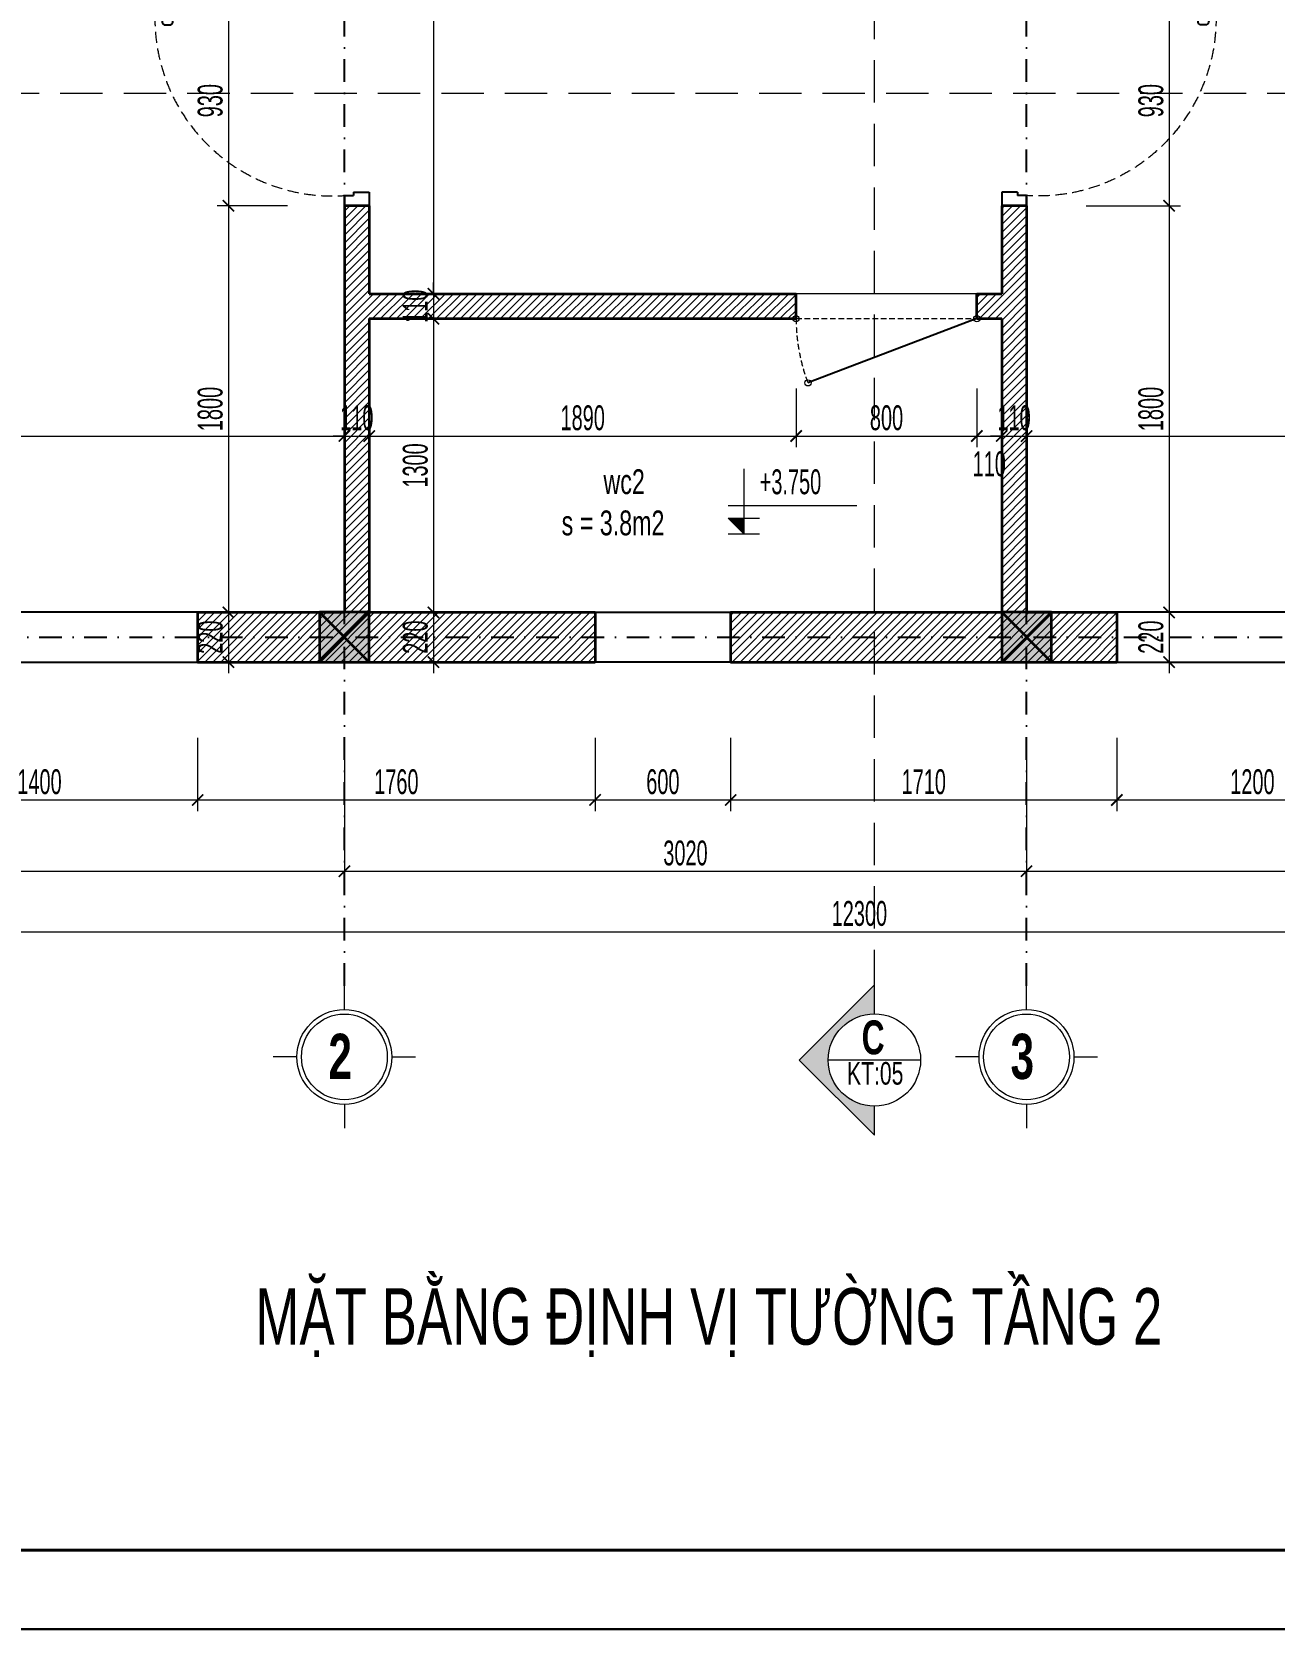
# Model space of a CAD drawing. Header units: inches. Extents: x 274208 to 641690, y -81912 to 129129.
# Drawn here: x 517358 to 522857, y 89217 to 96287 of the extents above; entities that cross this region are included whole.
import ezdxf
from ezdxf.enums import TextEntityAlignment as Align

# ---------------------------------------------------------------- set-up
doc = ezdxf.new("R2010")
doc.units = ezdxf.units.IN
doc.header["$MEASUREMENT"] = 0
doc.header["$PDMODE"] = 3
for name, pattern in [('$1$HIDDEN', [0.375, 0.25, -0.125]), ('DASHDOT', [1, 0.5, -0.25, 0, -0.25]), ('HIDDEN', [0.375, 0.25, -0.125])]:
    doc.linetypes.add(name, pattern=pattern)
for name, color, linetype, lineweight in [('01.Cut', 255, 'Continuous', 35), ('02.Thay', 145, 'Continuous', 20), ('03.Manh', 251, 'Continuous', 13), ('04.Khuat', 250, 'HIDDEN', 18), ('05.Text', 253, 'Continuous', 18), ('06.betong', 2, 'Continuous', 35), ('08.Dim', 156, 'Continuous', 15), ('09.Hatch', 250, 'Continuous', 5), ('11.Khung bo', 32, 'Continuous', 50), ('12.Khung', 36, 'Continuous', 25), ('12.Kinh', 158, 'Continuous', 9), ('DIM', 252, 'Continuous', 20), ('NN_KI HIEU', 22, 'Continuous', 18)]:
    doc.layers.add(name, color=color, linetype=linetype, lineweight=lineweight)
for name, color, linetype in [('3', 2, 'Continuous'), ('NET VUA', 143, 'Continuous'), ('text', 7, 'Continuous'), ('TRUC', 250, 'DASHDOT')]:
    doc.layers.add(name, color=color, linetype=linetype)
doc.layers.add('Tpl_Bound', color=1, linetype='Continuous', plot=False)
doc.styles.add('AVANTH', font='')
doc.styles.add('AVANTHB', font='')
doc.styles.add('TT5_Ghi chu 1', font='', dxfattribs={"width": 0.7, "height": 240})
doc.styles.add('TT5_Text Dim', font='hoatbif.shx', dxfattribs={"width": 0.6})
doc.styles.get('AVANTH').set_extended_font_data('.VnAvantH')
doc.styles.get('AVANTHB').set_extended_font_data('.VnAvantH', bold=True)
doc.styles.get('TT5_Ghi chu 1').set_extended_font_data('.VnBlackH')
doc.dimstyles.new('TT5_Dim 1-50', dxfattribs={"dimscale": 50, "dimtxt": 2.2, "dimasz": 1, "dimexe": 1, "dimexo": 0.5, "dimgap": 0.5, "dimtad": 1, "dimdec": 0, "dimzin": 0, "dimdsep": 46, "dimtxsty": 'TT5_Text Dim', "dimblk": 'ARCHTICK', "dimcen": 0, "dimdle": 1, "dimclrd": 256, "dimclre": 256, "dimclrt": 1, "dimadec": 0, "dimazin": 0, "dimtfac": 0.015, "dimtdec": 0, "dimtix": 1, "dimtmove": 2, "dimatfit": 3, "dimldrblk": 'DOT', "dimfxl": 1, "dimtolj": 1, "dimtzin": 0, "dimlwd": -1, "dimlwe": -1, "dimarcsym": 1})

# ---------------------------------------------------------------- blocks, each defined once
blk = doc.blocks.new('100')
at = {"layer": '11.Khung bo', "const_width": 26.7}
blk.add_lwpolyline([(1860913, -945240), (1860913, -916940), (1896063, -916940), (1896063, -945240)], close=True, dxfattribs=at)
at = {"layer": '12.Khung', "color": 1}
blk.add_lwpolyline([(1901579, -945940), (1901579, -916240), (1859580, -916240), (1859580, -945940)], close=True, dxfattribs=at)
blk = doc.blocks.new('\xad3yjrtuktyl')
at = {"layer": '06.betong'}
blk.add_hatch(color=0, dxfattribs=at).paths.add_polyline_path([(-110, -110), (110, -110), (110, 110), (-110, 110)])
at = {"layer": '06.betong', "color": 0}
for p, q in [((-110, 110), (110, -110)), ((-110, -110), (110, 110))]:
    blk.add_line(p, q, dxfattribs=at)
blk.add_lwpolyline([(-110, -110), (110, -110), (110, 110), (-110, 110)], close=True, dxfattribs=at)
blk = doc.blocks.new('CUA D110920')
at = {"layer": '04.Khuat', "ltscale": 200}
blk.add_arc((775004.5, 2440213.5), 786, 178.84706, 273.87454, dxfattribs=at)
at = {"layer": '12.Kinh'}
for p, q in [((774947.6, 2440260), (774327.6, 2440260)), ((774947.6, 2440238.7), (774327.6, 2440238.7))]:
    blk.add_line(p, q, dxfattribs=at)
at = {"layer": 'NET VUA'}
for p, q in [((774259, 2440314.3), (774289.9, 2440314.3)), ((775057.6, 2440269.4), (775057.6, 2440314.4)), ((775057.6, 2440314.4), (775167.6, 2440314.4)), ((775167.6, 2440254.4), (775167.6, 2440314.4)), ((774255.6, 2440273.9), (774244.9, 2440271.7)), ((774244.9, 2440271.7), (774244.9, 2440269.4)), ((774251.4, 2440289.2), (774297.5, 2440289.2)), ((774255.6, 2440276.6), (774293.3, 2440276.6)), ((774255.6, 2440276.6), (774255.6, 2440273.9)), ((774258.4, 2440289.2), (774258.4, 2440276.6)), ((774290.4, 2440289.2), (774290.4, 2440276.6)), ((774293.3, 2440276.6), (774293.3, 2440273.9)), ((774293.3, 2440273.9), (774304, 2440271.7)), ((774304, 2440271.7), (774304, 2440269.4)), ((774327.6, 2440269.4), (774327.6, 2440229.4)), ((774947.6, 2440269.4), (774947.6, 2440229.4)), ((775057.6, 2440269.4), (775097.6, 2440269.4)), ((775097.6, 2440254.4), (775097.6, 2440269.4)), ((775097.6, 2440254.4), (775167.6, 2440254.4)), ((774244.9, 2440227), (774244.9, 2440229.4)), ((774255.6, 2440224.8), (774244.9, 2440227)), ((774251.4, 2440209.5), (774297.5, 2440209.5)), ((774255.6, 2440222.1), (774255.6, 2440224.8)), ((774255.6, 2440222.1), (774293.3, 2440222.1)), ((774258.4, 2440209.5), (774258.4, 2440222.1)), ((774259, 2440184.5), (774289.9, 2440184.5)), ((774290.4, 2440209.5), (774290.4, 2440222.1)), ((774293.3, 2440224.8), (774304, 2440227)), ((774293.3, 2440222.1), (774293.3, 2440224.8)), ((774304, 2440227), (774304, 2440229.4)), ((775057.6, 2439429.4), (775057.6, 2439384.4)), ((775057.6, 2439429.4), (775097.6, 2439429.4)), ((775097.6, 2439444.4), (775167.6, 2439444.4)), ((775097.6, 2439444.4), (775097.6, 2439429.4)), ((775167.6, 2439444.4), (775167.6, 2439384.4)), ((775057.6, 2439384.4), (775167.6, 2439384.4))]:
    blk.add_line(p, q, dxfattribs=at)
for points in [[(774327.6, 2440229.4), (774217.6, 2440229.4), (774217.6, 2440269.4), (774327.6, 2440269.4)], [(774947.6, 2440269.4), (775057.6, 2440269.4), (775057.6, 2440229.4), (774947.6, 2440229.4)]]:
    blk.add_lwpolyline(points, dxfattribs=at)
for centre, start, end in [((774274.4, 2440295.9), 130.01756, 196.13295), ((774274.4, 2440295.9), 343.86705, 49.98244), ((774274.4, 2440202.8), 163.86705, 229.98244), ((774274.4, 2440202.8), 310.01756, 16.13295)]:
    blk.add_arc(centre, 24, start, end, dxfattribs=at)
blk = doc.blocks.new('ƯERWERWE3')
at = {"layer": '02.Thay'}
for centre in [(458720.4, 76276.4), (459520.4, 76276.4), (458772.6, 75992.2)]:
    blk.add_circle(centre, 13.7, dxfattribs=at)
at = {"layer": '03.Manh', "linetype": 'HIDDEN', "ltscale": 100}
blk.add_line((458720.4, 76276.4), (459520.4, 76276.4), dxfattribs=at)
blk.add_arc((459520.4, 76276.4), 800, 180, 200.80491, dxfattribs=at)
at = {"layer": '3'}
blk.add_line((459520.4, 76276.4), (458772.6, 75992.2), dxfattribs=at)
blk = doc.blocks.new('DANHTRUC')
for p, q in [((980383, -947347), (980383, -947137)), ((979963, -947767), (979753, -947767)), ((980803, -947767), (981013, -947767)), ((980383, -948187), (980383, -948397))]:
    blk.add_line(p, q)
for radius in [420, 380]:
    blk.add_circle((980383, -947767), radius)
blk = doc.blocks.new('A$C4E7C6F34')
at = {"layer": 'DIM'}
blk.add_hatch(color=256, dxfattribs=at).paths.add_polyline_path([(-38, 0), (-38, 138), (-178, 138)])
for p, q in [((-38, 576), (-38, 0)), ((964, 248), (-178, 248)), ((-178, 138), (101, 138)), ((-178, 138), (-38, 0)), ((-178, 0), (101, 0))]:
    blk.add_line(p, q, dxfattribs=at)
at = {"layer": 'text', "style": 'TT5_Text Dim', "flags": 8}
blk.add_attdef('%%P0.000', text='', height=220, dxfattribs=at).set_placement((102, 461), align=Align.MIDDLE_LEFT)
blk = doc.blocks.new('_ARCHTICK')
at = {"color": 0, "linetype": 'ByBlock', "const_width": 0.15}
blk.add_lwpolyline([(-0.5, -0.5), (0.5, 0.5)], dxfattribs=at)
blk = doc.blocks.new('*D458')
at = {"layer": '08.Dim', "transparency": 16777216}
for p, q in [((516691.6, 93161.6), (516691.6, 92837)), ((518091.6, 93161.6), (518091.6, 92837)), ((516641.6, 92887), (518141.6, 92887))]:
    blk.add_line(p, q, dxfattribs=at)
at = {"layer": 'Defpoints', "color": 0, "transparency": 16777216}
for p in [(516691.6, 93186.6), (518091.6, 93186.6), (518091.6, 92887)]:
    blk.add_point(p, dxfattribs=at)
at = {"layer": '08.Dim', "transparency": 16777216, "xscale": 50, "yscale": 50, "zscale": 50, "rotation": 180}
blk.add_blockref('_ARCHTICK', (516691.6, 92887), dxfattribs=at)
at = {"layer": '08.Dim', "transparency": 16777216, "xscale": 50, "yscale": 50, "zscale": 50}
blk.add_blockref('_ARCHTICK', (518091.6, 92887), dxfattribs=at)
at = {"layer": '08.Dim', "color": 1, "transparency": 16777216, "insert": (517391.6, 92967), "char_height": 110, "attachment_point": 5, "style": 'TT5_Text Dim'}
blk.add_mtext('\\A1;1400', dxfattribs=at)
blk = doc.blocks.new('_DOT')
at = {"color": 1, "linetype": 'ByBlock'}
blk.add_line((-0.5, 0), (-1, 0), dxfattribs=at)
at = {"color": 1, "linetype": 'ByBlock', "const_width": 0.5}
blk.add_lwpolyline([(-0.25, 0, 1), (0.25, 0, 1)], format="xyb", close=True, dxfattribs=at)
blk = doc.blocks.new('*D459')
at = {"layer": '08.Dim', "transparency": 16777216}
for p, q in [((518091.6, 93161.6), (518091.6, 92837)), ((519851.6, 93161.6), (519851.6, 92837)), ((518041.6, 92887), (519901.6, 92887))]:
    blk.add_line(p, q, dxfattribs=at)
at = {"layer": 'Defpoints', "color": 0, "transparency": 16777216}
for p in [(518091.6, 93186.6), (519851.6, 93186.6), (519851.6, 92887)]:
    blk.add_point(p, dxfattribs=at)
at = {"layer": '08.Dim', "transparency": 16777216, "xscale": 50, "yscale": 50, "zscale": 50, "rotation": 180}
blk.add_blockref('_ARCHTICK', (518091.6, 92887), dxfattribs=at)
at = {"layer": '08.Dim', "transparency": 16777216, "xscale": 50, "yscale": 50, "zscale": 50}
blk.add_blockref('_ARCHTICK', (519851.6, 92887), dxfattribs=at)
at = {"layer": '08.Dim', "color": 1, "transparency": 16777216, "insert": (518971.6, 92967), "char_height": 110, "attachment_point": 5, "style": 'TT5_Text Dim'}
blk.add_mtext('\\A1;1760', dxfattribs=at)
blk = doc.blocks.new('*D460')
at = {"layer": '08.Dim', "transparency": 16777216}
for p, q in [((519851.6, 93161.6), (519851.6, 92837)), ((520451.6, 93161.6), (520451.6, 92837)), ((519801.6, 92887), (520501.6, 92887))]:
    blk.add_line(p, q, dxfattribs=at)
at = {"layer": 'Defpoints', "color": 0, "transparency": 16777216}
for p in [(519851.6, 93186.6), (520451.6, 93186.6), (520451.6, 92887)]:
    blk.add_point(p, dxfattribs=at)
at = {"layer": '08.Dim', "transparency": 16777216, "xscale": 50, "yscale": 50, "zscale": 50, "rotation": 180}
blk.add_blockref('_ARCHTICK', (519851.6, 92887), dxfattribs=at)
at = {"layer": '08.Dim', "transparency": 16777216, "xscale": 50, "yscale": 50, "zscale": 50}
blk.add_blockref('_ARCHTICK', (520451.6, 92887), dxfattribs=at)
at = {"layer": '08.Dim', "color": 1, "transparency": 16777216, "insert": (520151.6, 92967), "char_height": 110, "attachment_point": 5, "style": 'TT5_Text Dim'}
blk.add_mtext('\\A1;600', dxfattribs=at)
blk = doc.blocks.new('*D461')
at = {"layer": '08.Dim', "transparency": 16777216}
for p, q in [((520451.6, 93161.6), (520451.6, 92837)), ((522161.6, 93161.6), (522161.6, 92837)), ((520401.6, 92887), (522211.6, 92887))]:
    blk.add_line(p, q, dxfattribs=at)
at = {"layer": 'Defpoints', "color": 0, "transparency": 16777216}
for p in [(520451.6, 93186.6), (522161.6, 93186.6), (522161.6, 92887)]:
    blk.add_point(p, dxfattribs=at)
at = {"layer": '08.Dim', "transparency": 16777216, "xscale": 50, "yscale": 50, "zscale": 50, "rotation": 180}
blk.add_blockref('_ARCHTICK', (520451.6, 92887), dxfattribs=at)
at = {"layer": '08.Dim', "transparency": 16777216, "xscale": 50, "yscale": 50, "zscale": 50}
blk.add_blockref('_ARCHTICK', (522161.6, 92887), dxfattribs=at)
at = {"layer": '08.Dim', "color": 1, "transparency": 16777216, "insert": (521306.6, 92967), "char_height": 110, "attachment_point": 5, "style": 'TT5_Text Dim'}
blk.add_mtext('\\A1;1710', dxfattribs=at)
blk = doc.blocks.new('*D462')
at = {"layer": '08.Dim', "transparency": 16777216}
for p, q in [((522161.6, 93161.6), (522161.6, 92837)), ((523361.6, 93161.6), (523361.6, 92837)), ((522111.6, 92887), (523411.6, 92887))]:
    blk.add_line(p, q, dxfattribs=at)
at = {"layer": 'Defpoints', "color": 0, "transparency": 16777216}
for p in [(522161.6, 93186.6), (523361.6, 93186.6), (523361.6, 92887)]:
    blk.add_point(p, dxfattribs=at)
at = {"layer": '08.Dim', "transparency": 16777216, "xscale": 50, "yscale": 50, "zscale": 50, "rotation": 180}
blk.add_blockref('_ARCHTICK', (522161.6, 92887), dxfattribs=at)
at = {"layer": '08.Dim', "transparency": 16777216, "xscale": 50, "yscale": 50, "zscale": 50}
blk.add_blockref('_ARCHTICK', (523361.6, 92887), dxfattribs=at)
at = {"layer": '08.Dim', "color": 1, "transparency": 16777216, "insert": (522761.6, 92967), "char_height": 110, "attachment_point": 5, "style": 'TT5_Text Dim'}
blk.add_mtext('\\A1;1200', dxfattribs=at)
blk = doc.blocks.new('*D465')
at = {"layer": '08.Dim', "transparency": 16777216}
for p, q in [((514981.6, 93161.6), (514981.6, 92521.6)), ((518741.6, 93161.6), (518741.6, 92521.6)), ((514931.6, 92571.6), (518791.6, 92571.6))]:
    blk.add_line(p, q, dxfattribs=at)
at = {"layer": 'Defpoints', "color": 0, "transparency": 16777216}
for p in [(514981.6, 93186.6), (518741.6, 93186.6), (518741.6, 92571.6)]:
    blk.add_point(p, dxfattribs=at)
at = {"layer": '08.Dim', "transparency": 16777216, "xscale": 50, "yscale": 50, "zscale": 50, "rotation": 180}
blk.add_blockref('_ARCHTICK', (514981.6, 92571.6), dxfattribs=at)
at = {"layer": '08.Dim', "transparency": 16777216, "xscale": 50, "yscale": 50, "zscale": 50}
blk.add_blockref('_ARCHTICK', (518741.6, 92571.6), dxfattribs=at)
at = {"layer": '08.Dim', "color": 1, "transparency": 16777216, "insert": (516861.6, 92651.6), "char_height": 110, "attachment_point": 5, "style": 'TT5_Text Dim'}
blk.add_mtext('\\A1;3760', dxfattribs=at)
blk = doc.blocks.new('*D466')
at = {"layer": '08.Dim', "transparency": 16777216}
for p, q in [((518741.6, 93161.6), (518741.6, 92521.6)), ((521761.6, 93161.6), (521761.6, 92521.6)), ((518691.6, 92571.6), (521811.6, 92571.6))]:
    blk.add_line(p, q, dxfattribs=at)
at = {"layer": 'Defpoints', "color": 0, "transparency": 16777216}
for p in [(518741.6, 93186.6), (521761.6, 93186.6), (521761.6, 92571.6)]:
    blk.add_point(p, dxfattribs=at)
at = {"layer": '08.Dim', "transparency": 16777216, "xscale": 50, "yscale": 50, "zscale": 50, "rotation": 180}
blk.add_blockref('_ARCHTICK', (518741.6, 92571.6), dxfattribs=at)
at = {"layer": '08.Dim', "transparency": 16777216, "xscale": 50, "yscale": 50, "zscale": 50}
blk.add_blockref('_ARCHTICK', (521761.6, 92571.6), dxfattribs=at)
at = {"layer": '08.Dim', "color": 1, "transparency": 16777216, "insert": (520251.6, 92651.6), "char_height": 110, "attachment_point": 5, "style": 'TT5_Text Dim'}
blk.add_mtext('\\A1;3020', dxfattribs=at)
blk = doc.blocks.new('*D467')
at = {"layer": '08.Dim', "transparency": 16777216}
for p, q in [((521761.6, 93161.6), (521761.6, 92521.6)), ((526261.6, 93161.6), (526261.6, 92521.6)), ((521711.6, 92571.6), (526311.6, 92571.6))]:
    blk.add_line(p, q, dxfattribs=at)
at = {"layer": 'Defpoints', "color": 0, "transparency": 16777216}
for p in [(521761.6, 93186.6), (526261.6, 93186.6), (526261.6, 92571.6)]:
    blk.add_point(p, dxfattribs=at)
at = {"layer": '08.Dim', "transparency": 16777216, "xscale": 50, "yscale": 50, "zscale": 50, "rotation": 180}
blk.add_blockref('_ARCHTICK', (521761.6, 92571.6), dxfattribs=at)
at = {"layer": '08.Dim', "transparency": 16777216, "xscale": 50, "yscale": 50, "zscale": 50}
blk.add_blockref('_ARCHTICK', (526261.6, 92571.6), dxfattribs=at)
at = {"layer": '08.Dim', "color": 1, "transparency": 16777216, "insert": (524011.6, 92651.6), "char_height": 110, "attachment_point": 5, "style": 'TT5_Text Dim'}
blk.add_mtext('\\A1;4500', dxfattribs=at)
blk = doc.blocks.new('*D469')
at = {"layer": '08.Dim', "transparency": 16777216}
for p, q in [((514871.6, 93161.6), (514871.6, 92253.9)), ((527171.6, 93161.6), (527171.6, 92253.9)), ((514821.6, 92303.9), (527221.6, 92303.9))]:
    blk.add_line(p, q, dxfattribs=at)
at = {"layer": 'Defpoints', "color": 0, "transparency": 16777216}
for p in [(514871.6, 93186.6), (527171.6, 93186.6), (527171.6, 92303.9)]:
    blk.add_point(p, dxfattribs=at)
at = {"layer": '08.Dim', "transparency": 16777216, "xscale": 50, "yscale": 50, "zscale": 50, "rotation": 180}
blk.add_blockref('_ARCHTICK', (514871.6, 92303.9), dxfattribs=at)
at = {"layer": '08.Dim', "transparency": 16777216, "xscale": 50, "yscale": 50, "zscale": 50}
blk.add_blockref('_ARCHTICK', (527171.6, 92303.9), dxfattribs=at)
at = {"layer": '08.Dim', "color": 1, "transparency": 16777216, "insert": (521021.6, 92383.9), "char_height": 110, "attachment_point": 5, "style": 'TT5_Text Dim'}
blk.add_mtext('\\A1;12300', dxfattribs=at)
blk = doc.blocks.new('*D530')
at = {"layer": '08.Dim', "transparency": 16777216}
for p, q in [((518489.7, 96447.6), (518177.8, 96447.6)), ((518227.8, 96497.6), (518227.8, 95467.6)), ((518489.7, 95517.6), (518177.8, 95517.6))]:
    blk.add_line(p, q, dxfattribs=at)
at = {"layer": 'Defpoints', "color": 0, "transparency": 16777216}
for p in [(518514.7, 96447.6), (518227.8, 95517.6), (518514.7, 95517.6)]:
    blk.add_point(p, dxfattribs=at)
at = {"layer": '08.Dim', "transparency": 16777216, "xscale": 50, "yscale": 50, "zscale": 50}
for p, rotation in [((518227.8, 96447.6), 90), ((518227.8, 95517.6), 270)]:
    blk.add_blockref('_ARCHTICK', p, dxfattribs=dict(at, rotation=rotation))
at = {"layer": '08.Dim', "color": 1, "transparency": 16777216, "insert": (518147.8, 95982.6), "char_height": 110, "attachment_point": 5, "rotation": 90, "style": 'TT5_Text Dim'}
blk.add_mtext('\\A1;930', dxfattribs=at)
blk = doc.blocks.new('*D531')
at = {"layer": '08.Dim', "transparency": 16777216}
for p, q in [((518489.7, 95517.6), (518177.8, 95517.6)), ((518227.8, 95567.6), (518227.8, 93667.6)), ((518489.7, 93717.6), (518177.8, 93717.6))]:
    blk.add_line(p, q, dxfattribs=at)
at = {"layer": 'Defpoints', "color": 0, "transparency": 16777216}
for p in [(518514.7, 95517.6), (518227.8, 93717.6), (518514.7, 93717.6)]:
    blk.add_point(p, dxfattribs=at)
at = {"layer": '08.Dim', "transparency": 16777216, "xscale": 50, "yscale": 50, "zscale": 50}
for p, rotation in [((518227.8, 95517.6), 90), ((518227.8, 93717.6), 270)]:
    blk.add_blockref('_ARCHTICK', p, dxfattribs=dict(at, rotation=rotation))
at = {"layer": '08.Dim', "color": 1, "transparency": 16777216, "insert": (518147.8, 94617.6), "char_height": 110, "attachment_point": 5, "rotation": 90, "style": 'TT5_Text Dim'}
blk.add_mtext('\\A1;1800', dxfattribs=at)
blk = doc.blocks.new('*D532')
at = {"layer": '08.Dim', "transparency": 16777216}
for p, q in [((518227.8, 93767.6), (518227.8, 93447.6)), ((518489.7, 93717.6), (518177.8, 93717.6)), ((518489.7, 93497.6), (518177.8, 93497.6))]:
    blk.add_line(p, q, dxfattribs=at)
at = {"layer": 'Defpoints', "color": 0, "transparency": 16777216}
for p in [(518514.7, 93717.6), (518227.8, 93497.6), (518514.7, 93497.6)]:
    blk.add_point(p, dxfattribs=at)
at = {"layer": '08.Dim', "transparency": 16777216, "xscale": 50, "yscale": 50, "zscale": 50}
for p, rotation in [((518227.8, 93717.6), 90), ((518227.8, 93497.6), 270)]:
    blk.add_blockref('_ARCHTICK', p, dxfattribs=dict(at, rotation=rotation))
at = {"layer": '08.Dim', "color": 1, "transparency": 16777216, "insert": (518147.8, 93607.6), "char_height": 110, "attachment_point": 5, "rotation": 90, "style": 'TT5_Text Dim'}
blk.add_mtext('\\A1;220', dxfattribs=at)
blk = doc.blocks.new('*D534')
at = {"layer": '08.Dim', "transparency": 16777216}
for p, q in [((515091.6, 94708.5), (515091.6, 94448.1)), ((518741.6, 94708.5), (518741.6, 94448.1)), ((515041.6, 94498.1), (518791.6, 94498.1))]:
    blk.add_line(p, q, dxfattribs=at)
at = {"layer": 'Defpoints', "color": 0, "transparency": 16777216}
for p in [(515091.6, 94733.5), (518741.6, 94733.5), (518741.6, 94498.1)]:
    blk.add_point(p, dxfattribs=at)
at = {"layer": '08.Dim', "transparency": 16777216, "xscale": 50, "yscale": 50, "zscale": 50, "rotation": 180}
blk.add_blockref('_ARCHTICK', (515091.6, 94498.1), dxfattribs=at)
at = {"layer": '08.Dim', "transparency": 16777216, "xscale": 50, "yscale": 50, "zscale": 50}
blk.add_blockref('_ARCHTICK', (518741.6, 94498.1), dxfattribs=at)
at = {"layer": '08.Dim', "color": 1, "transparency": 16777216, "insert": (516916.6, 94578.1), "char_height": 110, "attachment_point": 5, "style": 'TT5_Text Dim'}
blk.add_mtext('\\A1;3650', dxfattribs=at)
blk = doc.blocks.new('*D535')
at = {"layer": '08.Dim', "transparency": 16777216}
for p, q in [((518741.6, 94708.5), (518741.6, 94448.1)), ((518851.6, 94708.5), (518851.6, 94448.1)), ((518741.6, 94498.1), (518691.6, 94498.1)), ((518741.6, 94498.1), (518851.6, 94498.1)), ((518851.6, 94498.1), (518901.6, 94498.1))]:
    blk.add_line(p, q, dxfattribs=at)
at = {"layer": 'Defpoints', "color": 0, "transparency": 16777216}
for p in [(518741.6, 94733.5), (518851.6, 94733.5), (518851.6, 94498.1)]:
    blk.add_point(p, dxfattribs=at)
at = {"layer": '08.Dim', "transparency": 16777216, "xscale": 50, "yscale": 50, "zscale": 50}
blk.add_blockref('_ARCHTICK', (518741.6, 94498.1), dxfattribs=at)
at = {"layer": '08.Dim', "transparency": 16777216, "xscale": 50, "yscale": 50, "zscale": 50, "rotation": 180}
blk.add_blockref('_ARCHTICK', (518851.6, 94498.1), dxfattribs=at)
at = {"layer": '08.Dim', "color": 1, "transparency": 16777216, "insert": (518796.6, 94578.1), "char_height": 110, "attachment_point": 5, "style": 'TT5_Text Dim'}
blk.add_mtext('\\A1;110', dxfattribs=at)
blk = doc.blocks.new('*D536')
at = {"layer": '08.Dim', "transparency": 16777216}
for p, q in [((518851.6, 94708.5), (518851.6, 94448.1)), ((520741.6, 94708.5), (520741.6, 94448.1)), ((518801.6, 94498.1), (520791.6, 94498.1))]:
    blk.add_line(p, q, dxfattribs=at)
at = {"layer": 'Defpoints', "color": 0, "transparency": 16777216}
for p in [(518851.6, 94733.5), (520741.6, 94733.5), (520741.6, 94498.1)]:
    blk.add_point(p, dxfattribs=at)
at = {"layer": '08.Dim', "transparency": 16777216, "xscale": 50, "yscale": 50, "zscale": 50, "rotation": 180}
blk.add_blockref('_ARCHTICK', (518851.6, 94498.1), dxfattribs=at)
at = {"layer": '08.Dim', "transparency": 16777216, "xscale": 50, "yscale": 50, "zscale": 50}
blk.add_blockref('_ARCHTICK', (520741.6, 94498.1), dxfattribs=at)
at = {"layer": '08.Dim', "color": 1, "transparency": 16777216, "insert": (519796.6, 94578.1), "char_height": 110, "attachment_point": 5, "style": 'TT5_Text Dim'}
blk.add_mtext('\\A1;1890', dxfattribs=at)
blk = doc.blocks.new('*D537')
at = {"layer": '08.Dim', "transparency": 16777216}
for p, q in [((520741.6, 94708.5), (520741.6, 94448.1)), ((521541.6, 94708.5), (521541.6, 94448.1)), ((520691.6, 94498.1), (521591.6, 94498.1))]:
    blk.add_line(p, q, dxfattribs=at)
at = {"layer": 'Defpoints', "color": 0, "transparency": 16777216}
for p in [(520741.6, 94733.5), (521541.6, 94733.5), (521541.6, 94498.1)]:
    blk.add_point(p, dxfattribs=at)
at = {"layer": '08.Dim', "transparency": 16777216, "xscale": 50, "yscale": 50, "zscale": 50, "rotation": 180}
blk.add_blockref('_ARCHTICK', (520741.6, 94498.1), dxfattribs=at)
at = {"layer": '08.Dim', "transparency": 16777216, "xscale": 50, "yscale": 50, "zscale": 50}
blk.add_blockref('_ARCHTICK', (521541.6, 94498.1), dxfattribs=at)
at = {"layer": '08.Dim', "color": 1, "transparency": 16777216, "insert": (521141.6, 94578.1), "char_height": 110, "attachment_point": 5, "style": 'TT5_Text Dim'}
blk.add_mtext('\\A1;800', dxfattribs=at)
blk = doc.blocks.new('*D538')
at = {"layer": '08.Dim', "transparency": 16777216}
for p, q in [((521541.6, 94708.5), (521541.6, 94448.1)), ((521651.6, 94708.5), (521651.6, 94448.1)), ((521491.6, 94498.1), (521701.6, 94498.1))]:
    blk.add_line(p, q, dxfattribs=at)
at = {"layer": 'Defpoints', "color": 0, "transparency": 16777216}
for p in [(521541.6, 94733.5), (521651.6, 94733.5), (521651.6, 94498.1)]:
    blk.add_point(p, dxfattribs=at)
at = {"layer": '08.Dim', "transparency": 16777216, "xscale": 50, "yscale": 50, "zscale": 50, "rotation": 180}
blk.add_blockref('_ARCHTICK', (521541.6, 94498.1), dxfattribs=at)
at = {"layer": '08.Dim', "transparency": 16777216, "xscale": 50, "yscale": 50, "zscale": 50}
blk.add_blockref('_ARCHTICK', (521651.6, 94498.1), dxfattribs=at)
at = {"layer": '08.Dim', "color": 1, "transparency": 16777216, "insert": (521596.6, 94374.4), "char_height": 110, "attachment_point": 5, "style": 'TT5_Text Dim'}
blk.add_mtext('\\A1;110', dxfattribs=at)
blk = doc.blocks.new('*D539')
at = {"layer": '08.Dim', "transparency": 16777216}
for p, q in [((521651.6, 94708.5), (521651.6, 94448.1)), ((521761.6, 94708.5), (521761.6, 94448.1)), ((521651.6, 94498.1), (521601.6, 94498.1)), ((521651.6, 94498.1), (521761.6, 94498.1)), ((521761.6, 94498.1), (521811.6, 94498.1))]:
    blk.add_line(p, q, dxfattribs=at)
at = {"layer": 'Defpoints', "color": 0, "transparency": 16777216}
for p in [(521651.6, 94733.5), (521761.6, 94733.5), (521761.6, 94498.1)]:
    blk.add_point(p, dxfattribs=at)
at = {"layer": '08.Dim', "transparency": 16777216, "xscale": 50, "yscale": 50, "zscale": 50}
blk.add_blockref('_ARCHTICK', (521651.6, 94498.1), dxfattribs=at)
at = {"layer": '08.Dim', "transparency": 16777216, "xscale": 50, "yscale": 50, "zscale": 50, "rotation": 180}
blk.add_blockref('_ARCHTICK', (521761.6, 94498.1), dxfattribs=at)
at = {"layer": '08.Dim', "color": 1, "transparency": 16777216, "insert": (521706.6, 94578.1), "char_height": 110, "attachment_point": 5, "style": 'TT5_Text Dim'}
blk.add_mtext('\\A1;110', dxfattribs=at)
blk = doc.blocks.new('*D540')
at = {"layer": '08.Dim', "transparency": 16777216}
for p, q in [((521761.6, 94708.5), (521761.6, 94448.1)), ((526651.6, 94708.5), (526651.6, 94448.1)), ((521711.6, 94498.1), (526701.6, 94498.1))]:
    blk.add_line(p, q, dxfattribs=at)
at = {"layer": 'Defpoints', "color": 0, "transparency": 16777216}
for p in [(521761.6, 94733.5), (526651.6, 94733.5), (526651.6, 94498.1)]:
    blk.add_point(p, dxfattribs=at)
at = {"layer": '08.Dim', "transparency": 16777216, "xscale": 50, "yscale": 50, "zscale": 50, "rotation": 180}
blk.add_blockref('_ARCHTICK', (521761.6, 94498.1), dxfattribs=at)
at = {"layer": '08.Dim', "transparency": 16777216, "xscale": 50, "yscale": 50, "zscale": 50}
blk.add_blockref('_ARCHTICK', (526651.6, 94498.1), dxfattribs=at)
at = {"layer": '08.Dim', "color": 1, "transparency": 16777216, "insert": (524206.6, 94578.1), "char_height": 110, "attachment_point": 5, "style": 'TT5_Text Dim'}
blk.add_mtext('\\A1;4890', dxfattribs=at)
blk = doc.blocks.new('*D557')
at = {"layer": '08.Dim', "transparency": 16777216}
for p, q in [((522026.3, 96447.6), (522442.6, 96447.6)), ((522392.6, 96497.6), (522392.6, 95467.6)), ((522026.3, 95517.6), (522442.6, 95517.6))]:
    blk.add_line(p, q, dxfattribs=at)
at = {"layer": 'Defpoints', "color": 0, "transparency": 16777216}
for p in [(522001.3, 96447.6), (522001.3, 95517.6), (522392.6, 95517.6)]:
    blk.add_point(p, dxfattribs=at)
at = {"layer": '08.Dim', "transparency": 16777216, "xscale": 50, "yscale": 50, "zscale": 50}
for p, rotation in [((522392.6, 96447.6), 90), ((522392.6, 95517.6), 270)]:
    blk.add_blockref('_ARCHTICK', p, dxfattribs=dict(at, rotation=rotation))
at = {"layer": '08.Dim', "color": 1, "transparency": 16777216, "insert": (522312.6, 95982.6), "char_height": 110, "attachment_point": 5, "rotation": 90, "style": 'TT5_Text Dim'}
blk.add_mtext('\\A1;930', dxfattribs=at)
blk = doc.blocks.new('*D558')
at = {"layer": '08.Dim', "transparency": 16777216}
for p, q in [((522026.3, 95517.6), (522442.6, 95517.6)), ((522392.6, 95567.6), (522392.6, 93667.6)), ((522026.3, 93717.6), (522442.6, 93717.6))]:
    blk.add_line(p, q, dxfattribs=at)
at = {"layer": 'Defpoints', "color": 0, "transparency": 16777216}
for p in [(522001.3, 95517.6), (522001.3, 93717.6), (522392.6, 93717.6)]:
    blk.add_point(p, dxfattribs=at)
at = {"layer": '08.Dim', "transparency": 16777216, "xscale": 50, "yscale": 50, "zscale": 50}
for p, rotation in [((522392.6, 95517.6), 90), ((522392.6, 93717.6), 270)]:
    blk.add_blockref('_ARCHTICK', p, dxfattribs=dict(at, rotation=rotation))
at = {"layer": '08.Dim', "color": 1, "transparency": 16777216, "insert": (522312.6, 94617.6), "char_height": 110, "attachment_point": 5, "rotation": 90, "style": 'TT5_Text Dim'}
blk.add_mtext('\\A1;1800', dxfattribs=at)
blk = doc.blocks.new('*D559')
at = {"layer": '08.Dim', "transparency": 16777216}
for p, q in [((522392.6, 93767.6), (522392.6, 93447.6)), ((522026.3, 93717.6), (522442.6, 93717.6)), ((522026.3, 93497.6), (522442.6, 93497.6))]:
    blk.add_line(p, q, dxfattribs=at)
at = {"layer": 'Defpoints', "color": 0, "transparency": 16777216}
for p in [(522001.3, 93717.6), (522001.3, 93497.6), (522392.6, 93497.6)]:
    blk.add_point(p, dxfattribs=at)
at = {"layer": '08.Dim', "transparency": 16777216, "xscale": 50, "yscale": 50, "zscale": 50}
for p, rotation in [((522392.6, 93717.6), 90), ((522392.6, 93497.6), 270)]:
    blk.add_blockref('_ARCHTICK', p, dxfattribs=dict(at, rotation=rotation))
at = {"layer": '08.Dim', "color": 1, "transparency": 16777216, "insert": (522312.6, 93607.6), "char_height": 110, "attachment_point": 5, "rotation": 90, "style": 'TT5_Text Dim'}
blk.add_mtext('\\A1;220', dxfattribs=at)
blk = doc.blocks.new('*D563')
at = {"layer": '08.Dim', "transparency": 16777216}
for p, q in [((519135.8, 100327.6), (519135.8, 95077.6)), ((519416.8, 100277.6), (519085.8, 100277.6)), ((519416.8, 95127.6), (519085.8, 95127.6))]:
    blk.add_line(p, q, dxfattribs=at)
at = {"layer": 'Defpoints', "color": 0, "transparency": 16777216}
for p in [(519441.8, 100277.6), (519135.8, 95127.6), (519441.8, 95127.6)]:
    blk.add_point(p, dxfattribs=at)
at = {"layer": '08.Dim', "transparency": 16777216, "xscale": 50, "yscale": 50, "zscale": 50}
for p, rotation in [((519135.8, 100277.6), 90), ((519135.8, 95127.6), 270)]:
    blk.add_blockref('_ARCHTICK', p, dxfattribs=dict(at, rotation=rotation))
at = {"layer": '08.Dim', "color": 1, "transparency": 16777216, "insert": (519055.8, 97702.6), "char_height": 110, "attachment_point": 5, "rotation": 90, "style": 'TT5_Text Dim'}
blk.add_mtext('\\A1;5150', dxfattribs=at)
blk = doc.blocks.new('*D564')
at = {"layer": '08.Dim', "transparency": 16777216}
for p, q in [((519135.8, 95127.6), (519135.8, 95177.6)), ((519416.8, 95127.6), (519085.8, 95127.6)), ((519135.8, 95127.6), (519135.8, 95017.6)), ((519416.8, 95017.6), (519085.8, 95017.6)), ((519135.8, 95017.6), (519135.8, 94967.6))]:
    blk.add_line(p, q, dxfattribs=at)
at = {"layer": 'Defpoints', "color": 0, "transparency": 16777216}
for p in [(519441.8, 95127.6), (519135.8, 95017.6), (519441.8, 95017.6)]:
    blk.add_point(p, dxfattribs=at)
at = {"layer": '08.Dim', "transparency": 16777216, "xscale": 50, "yscale": 50, "zscale": 50}
for p, rotation in [((519135.8, 95127.6), 270), ((519135.8, 95017.6), 90)]:
    blk.add_blockref('_ARCHTICK', p, dxfattribs=dict(at, rotation=rotation))
at = {"layer": '08.Dim', "color": 1, "transparency": 16777216, "insert": (519055.8, 95072.6), "char_height": 110, "attachment_point": 5, "rotation": 90, "style": 'TT5_Text Dim'}
blk.add_mtext('\\A1;110', dxfattribs=at)
blk = doc.blocks.new('*D565')
at = {"layer": '08.Dim', "transparency": 16777216}
for p, q in [((519135.8, 95067.6), (519135.8, 93667.6)), ((519416.8, 95017.6), (519085.8, 95017.6)), ((519416.8, 93717.6), (519085.8, 93717.6))]:
    blk.add_line(p, q, dxfattribs=at)
at = {"layer": 'Defpoints', "color": 0, "transparency": 16777216}
for p in [(519441.8, 95017.6), (519135.8, 93717.6), (519441.8, 93717.6)]:
    blk.add_point(p, dxfattribs=at)
at = {"layer": '08.Dim', "transparency": 16777216, "xscale": 50, "yscale": 50, "zscale": 50}
for p, rotation in [((519135.8, 95017.6), 90), ((519135.8, 93717.6), 270)]:
    blk.add_blockref('_ARCHTICK', p, dxfattribs=dict(at, rotation=rotation))
at = {"layer": '08.Dim', "color": 1, "transparency": 16777216, "insert": (519055.8, 94367.6), "char_height": 110, "attachment_point": 5, "rotation": 90, "style": 'TT5_Text Dim'}
blk.add_mtext('\\A1;1300', dxfattribs=at)
blk = doc.blocks.new('*D566')
at = {"layer": '08.Dim', "transparency": 16777216}
for p, q in [((519135.8, 93767.6), (519135.8, 93447.6)), ((519416.8, 93717.6), (519085.8, 93717.6)), ((519416.8, 93497.6), (519085.8, 93497.6))]:
    blk.add_line(p, q, dxfattribs=at)
at = {"layer": 'Defpoints', "color": 0, "transparency": 16777216}
for p in [(519441.8, 93717.6), (519135.8, 93497.6), (519441.8, 93497.6)]:
    blk.add_point(p, dxfattribs=at)
at = {"layer": '08.Dim', "transparency": 16777216, "xscale": 50, "yscale": 50, "zscale": 50}
for p, rotation in [((519135.8, 93717.6), 90), ((519135.8, 93497.6), 270)]:
    blk.add_blockref('_ARCHTICK', p, dxfattribs=dict(at, rotation=rotation))
at = {"layer": '08.Dim', "color": 1, "transparency": 16777216, "insert": (519055.8, 93607.6), "char_height": 110, "attachment_point": 5, "rotation": 90, "style": 'TT5_Text Dim'}
blk.add_mtext('\\A1;220', dxfattribs=at)

msp = doc.modelspace()

# ---------------------------------------------------------------- hatches: boundary and pattern name
at = {"layer": '09.Hatch'}
h = msp.add_hatch(dxfattribs=at)
h.set_pattern_fill('ANSI31', color=256, scale=200)
h.set_pattern_definition([(45, (514871.582, 93497.585), (-17.67767, 17.67767), [])])
h.paths.add_polyline_path([(515091.6, 100277.6), (516641.6, 100277.6), (518741.6, 100277.6), (518741.6, 97817.6), (518851.6, 97817.6), (518851.6, 100277.6), (519351.6, 100277.6), (521651.6, 100277.6), (521651.6, 97817.6), (521871.6, 97817.6), (521871.6, 100277.6), (524931.6, 100277.6), (524931.6, 100027.6), (525151.6, 100027.6), (525151.6, 100497.6), (519351.6, 100497.6), (516641.6, 100497.6), (514871.6, 100497.6), (514871.6, 99427.6), (515091.6, 99427.6)])
h.paths.add_polyline_path([(515091.6, 96667.6), (518741.6, 96667.6), (518741.6, 96447.6), (518851.6, 96447.6), (518851.6, 96777.6), (518851.6, 96887.6), (518741.6, 96887.6), (518741.6, 96777.6), (515091.6, 96777.6), (515091.6, 97627.6), (514871.6, 97627.6), (514871.6, 94857.6), (514871.6, 93497.6), (516691.6, 93497.6), (516691.6, 93717.6), (515091.6, 93717.6), (515091.6, 94857.6)])
h.paths.add_polyline_path([(518741.6, 93717.6), (518091.6, 93717.6), (518091.6, 93497.6), (519851.6, 93497.6), (519851.6, 93717.6), (518851.6, 93717.6), (518851.6, 95017.6), (520741.6, 95017.6), (520741.6, 95127.6), (518851.6, 95127.6), (518851.6, 95517.6), (518741.6, 95517.6)])
h.paths.add_polyline_path([(522161.6, 93497.6), (522161.6, 93717.6), (521761.6, 93717.6), (521761.6, 95517.6), (521651.6, 95517.6), (521651.6, 95127.6), (521541.6, 95127.6), (521541.6, 95017.6), (521651.6, 95017.6), (521651.6, 93717.6), (520451.6, 93717.6), (520451.6, 93497.6)])
h.paths.add_polyline_path([(523361.6, 93717.6), (523361.6, 93497.6), (526871.6, 93497.6), (527171.6, 93497.6), (527171.6, 93717.6), (526871.6, 93717.6), (526871.6, 94717.6), (526981.6, 94717.6), (526981.6, 95117.6), (526651.6, 95117.6), (526651.6, 93717.6)])
h.paths.add_polyline_path([(525151.6, 96777.6), (525151.6, 97027.6), (524931.6, 97027.6), (524931.6, 96777.6), (521871.6, 96777.6), (521871.6, 96887.6), (521651.6, 96887.6), (521651.6, 96777.6), (521651.6, 96447.6), (521761.6, 96447.6), (521761.6, 96667.6), (524931.6, 96667.6), (524931.6, 96557.6), (526651.6, 96557.6), (526871.6, 96557.6), (526871.6, 96777.6), (525871.6, 96777.6)])
msp.add_hatch(color=256, dxfattribs=at).paths.add_polyline_path([(521088.1, 91940.3), (521088.1, 92068.4), (520755.4, 91735.8), (521088.1, 91403.1), (521088.1, 91531.2, -0.414214), (520883.5, 91735.8, -0.414214)])

# ---------------------------------------------------------------- linework, layer by layer
at = {"layer": '01.Cut'}
for p, q in [((518741.6, 95517.6), (518741.6, 93717.6)), ((518851.6, 95517.6), (518741.6, 95517.6)), ((518851.6, 95517.6), (518851.6, 95127.6)), ((521651.6, 95517.6), (521651.6, 95127.6)), ((521761.6, 95517.6), (521651.6, 95517.6)), ((521761.6, 95517.6), (521761.6, 93717.6)), ((518851.6, 95127.6), (520741.6, 95127.6)), ((520741.6, 95017.6), (520741.6, 95127.6)), ((521541.6, 95127.6), (521651.6, 95127.6)), ((521541.6, 95017.6), (521541.6, 95127.6)), ((518851.6, 95017.6), (518851.6, 93717.6)), ((518851.6, 95017.6), (520741.6, 95017.6)), ((521541.6, 95017.6), (521651.6, 95017.6)), ((521651.6, 95017.6), (521651.6, 93717.6)), ((518091.6, 93717.6), (518741.6, 93717.6)), ((518091.6, 93717.6), (518091.6, 93497.6)), ((518851.6, 93717.6), (519851.6, 93717.6)), ((519851.6, 93717.6), (519851.6, 93497.6)), ((520451.6, 93717.6), (521651.6, 93717.6)), ((520451.6, 93717.6), (520451.6, 93497.6)), ((521761.6, 93717.6), (522161.6, 93717.6)), ((522161.6, 93717.6), (522161.6, 93497.6))]:
    msp.add_line(p, q, dxfattribs=at)
for points in [[(518091.6, 93497.6), (519851.6, 93497.6)], [(520451.6, 93497.6), (522161.6, 93497.6)]]:
    msp.add_lwpolyline(points, dxfattribs=at)
at = {"layer": '02.Thay'}
for p, q in [((520755.4, 91735.8), (521088.1, 92068.4)), ((521088.1, 91940.3), (521088.1, 92068.4)), ((520755.4, 91735.8), (521088.1, 91403.1)), ((521292.6, 91735.8), (520883.5, 91735.8)), ((521088.1, 91403.1), (521088.1, 91531.2))]:
    msp.add_line(p, q, dxfattribs=at)
msp.add_circle((521088.1, 91735.8), 204.5, dxfattribs=at)
at = {"layer": '03.Manh'}
msp.add_line((521541.6, 95127.6), (520741.6, 95127.6), dxfattribs=at)
at = {"layer": 'NET VUA'}
for points in [[(516691.6, 93497.6), (518091.6, 93497.6), (518091.6, 93717.6), (516691.6, 93717.6)], [(520451.6, 93497.6), (519851.6, 93497.6), (519851.6, 93717.6), (520451.6, 93717.6)], [(522161.6, 93497.6), (523361.6, 93497.6), (523361.6, 93717.6), (522161.6, 93717.6)]]:
    msp.add_lwpolyline(points, close=True, dxfattribs=at)
at = {"layer": 'NN_KI HIEU', "linetype": '$1$HIDDEN', "ltscale": 750}
for points in [[(521088.1, 92036.4), (521088.1, 101871.5)], [(512421.1, 96016.5), (528720.8, 96016.5)]]:
    msp.add_lwpolyline(points, dxfattribs=at)
at = {"layer": 'Tpl_Bound', "color": 1}
msp.add_lwpolyline([(511120.6, 89216.7), (511120.6, 104066.6), (532120.4, 104066.6), (532120.4, 89216.7)], close=True, dxfattribs=at)
at = {"layer": 'TRUC', "ltscale": 200}
for p, q in [((518741.6, 92064.6), (518741.6, 101862.1)), ((521761.6, 92064.6), (521761.6, 101862.1)), ((511787.2, 93607.6), (529362.1, 93607.6))]:
    msp.add_line(p, q, dxfattribs=at)

# ---------------------------------------------------------------- block references
at = {"layer": '01.Cut'}
for name, p in [('CUA D110920', (-256316, -2343866.8)), ('ƯERWERWE3', (62021.1, 18741.2)), ('\xad3yjrtuktyl', (518741.6, 93607.6)), ('\xad3yjrtuktyl', (521761.6, 93607.6))]:
    msp.add_blockref(name, p, dxfattribs=at)
at = {"layer": '01.Cut', "xscale": -1}
msp.add_blockref('CUA D110920', (1296819.2, -2343866.8), dxfattribs=at)
at = {"layer": '05.Text', "xscale": 0.5, "yscale": 0.5, "zscale": 0.5}
for name, p in [('100', (-418669.3, 562186.6)), ('DANHTRUC', (28549.9, 565632.9)), ('DANHTRUC', (31569.9, 565632.9))]:
    msp.add_blockref(name, p, dxfattribs=at)
at = {"layer": '08.Dim'}
ref = msp.add_blockref('A$C4E7C6F34', (520529, 94064.7), dxfattribs=dict(at, xscale=0.5, yscale=0.5, zscale=0.5))
ref.add_attrib('%%P0.000', '+3.750', dxfattribs={"layer": 'text', "height": 110, "style": 'TT5_Text Dim', "width": 0.6, "flags": 8}).set_placement((520580.2, 94295.4), align=Align.MIDDLE_LEFT)

# ---------------------------------------------------------------- texts
at = {"layer": '05.Text', "width": 0.7}
for s, height, style, p in [('wc2', 110, 'TT5_Text Dim', (519888.6, 94240.9)), ('s = 3.8m2', 110, 'TT5_Text Dim', (519703.4, 94058.4)), ('2', 200, 'AVANTHB', (518670.8, 91652)), ('3', 200, 'AVANTHB', (521690.8, 91652)), ('mÆt b»ng §ÞNH VÞ T¦êNG TÇNG 2', 250, 'TT5_Ghi chu 1', (518347.6, 90475.7))]:
    msp.add_text(s, height=height, dxfattribs=dict(at, style=style)).set_placement(p)
for s, height, style, p in [('c', 150, 'AVANTHB', (521082.4, 91836)), ('KT:05', 100, 'AVANTH', (521091.5, 91676.8))]:
    msp.add_text(s, height=height, dxfattribs=dict(at, style=style)).set_placement(p, align=Align.MIDDLE_CENTER)

# ---------------------------------------------------------------- dimensions: what is measured, and where the dimension line sits
at = {"layer": '08.Dim'}
for base, p1, p2, picture, middle in [((519135.8, 95127.6), (519441.8, 100277.6), (519441.8, 95127.6), '*D563', (519055.8, 97702.6)), ((518227.8, 95517.6), (518514.7, 96447.6), (518514.7, 95517.6), '*D530', (518147.8, 95982.6)), ((522392.6, 95517.6), (522001.3, 96447.6), (522001.3, 95517.6), '*D557', (522312.6, 95982.6)), ((518227.8, 93717.6), (518514.7, 95517.6), (518514.7, 93717.6), '*D531', (518147.8, 94617.6)), ((522392.6, 93717.6), (522001.3, 95517.6), (522001.3, 93717.6), '*D558', (522312.6, 94617.6)), ((519135.8, 95017.6), (519441.8, 95127.6), (519441.8, 95017.6), '*D564', (519055.8, 95072.6)), ((519135.8, 93717.6), (519441.8, 95017.6), (519441.8, 93717.6), '*D565', (519055.8, 94367.6)), ((518227.8, 93497.6), (518514.7, 93717.6), (518514.7, 93497.6), '*D532', (518147.8, 93607.6)), ((519135.8, 93497.6), (519441.8, 93717.6), (519441.8, 93497.6), '*D566', (519055.8, 93607.6)), ((522392.6, 93497.6), (522001.3, 93717.6), (522001.3, 93497.6), '*D559', (522312.6, 93607.6))]:
    dim = msp.add_linear_dim(base=base, p1=p1, p2=p2, angle=90, dimstyle='TT5_Dim 1-50', dxfattribs=at)
    dim.commit()
    dim.dimension.update_dxf_attribs({"geometry": picture, "text_midpoint": middle})
for base, p1, p2, picture, middle in [((518741.6, 94498.1), (515091.6, 94733.5), (518741.6, 94733.5), '*D534', (516916.6, 94578.1)), ((518851.6, 94498.1), (518741.6, 94733.5), (518851.6, 94733.5), '*D535', (518796.6, 94578.1)), ((520741.6, 94498.1), (518851.6, 94733.5), (520741.6, 94733.5), '*D536', (519796.6, 94578.1)), ((521541.6, 94498.1), (520741.6, 94733.5), (521541.6, 94733.5), '*D537', (521141.6, 94578.1)), ((521761.6, 94498.1), (521651.6, 94733.5), (521761.6, 94733.5), '*D539', (521706.6, 94578.1)), ((526651.6, 94498.1), (521761.6, 94733.5), (526651.6, 94733.5), '*D540', (524206.6, 94578.1)), ((527171.6, 92303.9), (514871.6, 93186.6), (527171.6, 93186.6), '*D469', (521021.6, 92383.9)), ((518741.6, 92571.6), (514981.6, 93186.6), (518741.6, 93186.6), '*D465', (516861.6, 92651.6)), ((518091.6, 92887), (516691.6, 93186.6), (518091.6, 93186.6), '*D458', (517391.6, 92967)), ((519851.6, 92887), (518091.6, 93186.6), (519851.6, 93186.6), '*D459', (518971.6, 92967)), ((521761.6, 92571.6), (518741.6, 93186.6), (521761.6, 93186.6), '*D466', (520251.6, 92651.6)), ((520451.6, 92887), (519851.6, 93186.6), (520451.6, 93186.6), '*D460', (520151.6, 92967)), ((522161.6, 92887), (520451.6, 93186.6), (522161.6, 93186.6), '*D461', (521306.6, 92967)), ((526261.6, 92571.6), (521761.6, 93186.6), (526261.6, 93186.6), '*D467', (524011.6, 92651.6)), ((523361.6, 92887), (522161.6, 93186.6), (523361.6, 93186.6), '*D462', (522761.6, 92967))]:
    dim = msp.add_linear_dim(base=base, p1=p1, p2=p2, dimstyle='TT5_Dim 1-50', dxfattribs=at)
    dim.commit()
    dim.dimension.update_dxf_attribs({"geometry": picture, "text_midpoint": middle})
dim = msp.add_linear_dim(base=(521651.6, 94498.1), p1=(521541.6, 94733.5), p2=(521651.6, 94733.5), dimstyle='TT5_Dim 1-50', dxfattribs=at)
dim.commit()
dim.dimension.update_dxf_attribs({"geometry": '*D538', "text_midpoint": (521596.6, 94374.4), "dimtype": 160})

doc.saveas('drawing.dxf')
